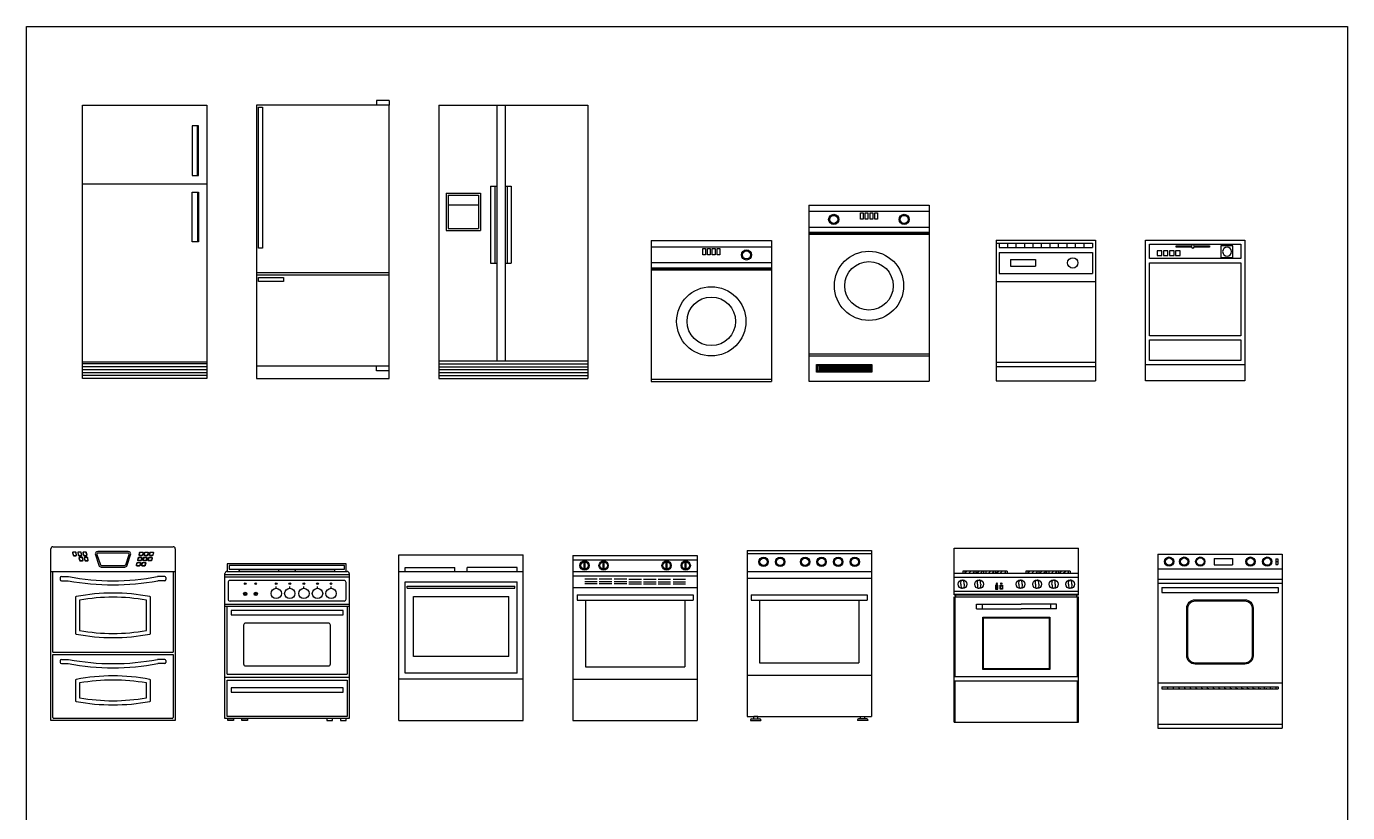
# Model space of a CAD drawing. Header units: inches. Extents: x 411 to 730, y -56 to 333.
# Drawn here: x 411 to 729.9, y 142.9 to 332.8 of the extents above; entities that cross this region are included whole.
import ezdxf

# ---------------------------------------------------------------- set-up
doc = ezdxf.new("R2010")
doc.units = ezdxf.units.IN
doc.header["$MEASUREMENT"] = 0

# ---------------------------------------------------------------- blocks, each defined once
blk = doc.blocks.new('Fridge 01')
for p, q in [((0, 1640.84), (762, 1640.84)), ((0, -35.56), (0, 1640.84)), ((0, 1640.84), (762, 1640.84)), ((0, -35.56), (0, 1640.84)), ((762, 1640.84), (762, -35.56)), ((762, 1640.84), (762, -35.56)), ((711.2, 1513.84), (673.1, 1513.84)), ((673.1, 1513.84), (673.1, 1209.04)), ((711.2, 1513.84), (673.1, 1513.84)), ((673.1, 1513.84), (673.1, 1209.04)), ((704.85, 1209.04), (704.85, 1513.84)), ((704.85, 1209.04), (704.85, 1513.84)), ((711.2, 1209.04), (711.2, 1513.84)), ((711.2, 1209.04), (711.2, 1513.84)), ((0, 1158.24), (762, 1158.24)), ((0, 1158.24), (762, 1158.24)), ((673.1, 1209.04), (711.2, 1209.04)), ((673.1, 1209.04), (711.2, 1209.04)), ((673.1, 802.64), (673.1, 1107.44)), ((673.1, 1107.44), (711.2, 1107.44)), ((673.1, 802.64), (673.1, 1107.44)), ((673.1, 1107.44), (711.2, 1107.44)), ((704.85, 1107.44), (704.85, 802.64)), ((704.85, 1107.44), (704.85, 802.64)), ((711.2, 1107.44), (711.2, 802.64)), ((711.2, 1107.44), (711.2, 802.64)), ((711.2, 802.64), (673.1, 802.64)), ((711.2, 802.64), (673.1, 802.64)), ((0, 66.04), (762, 66.04)), ((0, 66.04), (762, 66.04)), ((762, 53.34), (0, 53.34)), ((762, 53.34), (0, 53.34)), ((762, 35.56), (0, 35.56)), ((762, 35.56), (0, 35.56)), ((762, 17.78), (0, 17.78)), ((762, 17.78), (0, 17.78)), ((762, 0), (0, 0)), ((762, 0), (0, 0)), ((762, -17.78), (0, -17.78)), ((762, -17.78), (0, -17.78)), ((762, -35.56), (0, -35.56)), ((762, -35.56), (0, -35.56))]:
    blk.add_line(p, q)
blk = doc.blocks.new('Fridge 02')
for p, q in [((12587, 7997.8), (12587, 7969.2)), ((12663.2, 7997.8), (12587, 7997.8)), ((12587, 7997.8), (12587, 7969.2)), ((12663.2, 7997.8), (12587, 7997.8)), ((12663.2, 7997.8), (12663.2, 7969.2)), ((12663.2, 7997.8), (12663.2, 7969.2)), ((12663.2, 6940.1), (11850.4, 6940.1)), ((12663.2, 6940.1), (11850.4, 6940.1)), ((12663.2, 6927.4), (11850.4, 6927.4)), ((12663.2, 6927.4), (11850.4, 6927.4)), ((12663.2, 6369), (11850.4, 6369)), ((12663.2, 6369), (11850.4, 6369)), ((12587, 6340.4), (12587, 6369)), ((12587, 6340.4), (12587, 6369)), ((12663.2, 6340.4), (12587, 6340.4)), ((12663.2, 6340.4), (12587, 6340.4)), ((12663.2, 6340.4), (12663.2, 6369)), ((12663.2, 6340.4), (12663.2, 6369))]:
    blk.add_line(p, q)
at = {"lineweight": -2}
blk.add_lwpolyline([(11850.4, 6292.8), (12663.2, 6292.8), (12663.2, 7969.2), (11850.4, 7969.2)], close=True, dxfattribs=at)
blk.add_lwpolyline([(11850.4, 6292.8), (12663.2, 6292.8), (12663.2, 7969.2), (11850.4, 7969.2)], close=True, dxfattribs=at)
for points in [[(11888.5, 7092.5), (11863.1, 7092.5), (11863.1, 7956.5), (11888.5, 7956.5)], [(11888.5, 7092.5), (11863.1, 7092.5), (11863.1, 7956.5), (11888.5, 7956.5)], [(11863.1, 6913.1), (12015.5, 6913.1), (12015.5, 6887.7), (11863.1, 6887.7)], [(11863.1, 6913.1), (12015.5, 6913.1), (12015.5, 6887.7), (11863.1, 6887.7)]]:
    blk.add_lwpolyline(points, close=True)
blk = doc.blocks.new('Fridge 03')
for p, q in [((0, 1676.4), (0, 0)), ((0, 1676.4), (914.4, 1676.4)), ((0, 1676.4), (0, 0)), ((0, 1676.4), (914.4, 1676.4)), ((355.6, 1676.4), (355.6, 107.9)), ((355.6, 1676.4), (355.6, 107.9)), ((406.4, 1676.4), (406.4, 107.9)), ((406.4, 1676.4), (406.4, 107.9)), ((914.4, 1676.4), (914.4, 0)), ((914.4, 1676.4), (914.4, 0)), ((45.2, 1136), (255.5, 1136)), ((45.2, 1136), (45.2, 907.8)), ((45.2, 1136), (255.5, 1136)), ((45.2, 1136), (45.2, 907.8)), ((255.5, 1136), (255.5, 907.8)), ((255.5, 1136), (255.5, 907.8)), ((317.5, 1178.7), (317.5, 708.2)), ((317.5, 1178.7), (355.6, 1178.7)), ((317.5, 1178.7), (317.5, 708.2)), ((317.5, 1178.7), (355.6, 1178.7)), ((342.9, 1178.7), (342.9, 708.2)), ((342.9, 1178.7), (342.9, 708.2)), ((406.4, 1178.7), (444.5, 1178.7)), ((406.4, 1178.7), (444.5, 1178.7)), ((419.1, 1178.7), (419.1, 708.2)), ((419.1, 1178.7), (419.1, 708.2)), ((444.5, 1178.7), (444.5, 708.2)), ((444.5, 1178.7), (444.5, 708.2)), ((57.9, 1123.3), (242.8, 1123.3)), ((57.9, 1123.3), (57.9, 920.5)), ((57.9, 1123.3), (242.8, 1123.3)), ((57.9, 1123.3), (57.9, 920.5)), ((57.9, 1065.9), (242.8, 1065.9)), ((57.9, 1065.9), (242.8, 1065.9)), ((242.8, 1123.3), (242.8, 920.5)), ((242.8, 1123.3), (242.8, 920.5)), ((45.2, 907.8), (255.5, 907.8)), ((45.2, 907.8), (255.5, 907.8)), ((57.9, 920.5), (242.8, 920.5)), ((57.9, 920.5), (242.8, 920.5)), ((317.5, 708.2), (355.6, 708.2)), ((317.5, 708.2), (355.6, 708.2)), ((406.4, 708.2), (444.5, 708.2)), ((406.4, 708.2), (444.5, 708.2)), ((0, 107.9), (914.4, 107.9)), ((0, 107.9), (914.4, 107.9)), ((0, 90.2), (914.4, 90.2)), ((0, 90.2), (914.4, 90.2)), ((0, 72.4), (914.4, 72.4)), ((0, 72.4), (914.4, 72.4)), ((0, 54.6), (914.4, 54.6)), ((0, 54.6), (914.4, 54.6)), ((0, 36.8), (914.4, 36.8)), ((0, 36.8), (914.4, 36.8)), ((0, 19), (914.4, 19)), ((0, 19), (914.4, 19)), ((0, 0), (914.4, 0)), ((0, 0), (914.4, 0))]:
    blk.add_line(p, q)
blk = doc.blocks.new('Wash machine 01')
for p, q in [((0, 850.9), (0, -12.7)), ((0, 812.8), (736.6, 812.8)), ((736.6, 850.9), (736.6, -12.7)), ((0, 716.1), (736.6, 716.1)), ((0, 684.4), (736.6, 684.4)), ((0, 678), (736.6, 678)), ((0, 671.7), (736.6, 671.7)), ((0, 0), (736.6, 0)), ((0, 0), (736.6, 0)), ((0, -12.7), (736.6, -12.7)), ((0, -12.7), (736.6, -12.7))]:
    blk.add_line(p, q)
blk.add_lwpolyline([(0, 850.9), (736.6, 850.9)])
for points in [[(315.9, 802.5), (332.5, 802.5), (332.5, 763.6), (315.9, 763.6)], [(345.3, 802.5), (361.9, 802.5), (361.9, 763.6), (345.3, 763.6)], [(374.7, 802.5), (391.3, 802.5), (391.3, 763.6), (374.7, 763.6)], [(404.1, 802.5), (420.7, 802.5), (420.7, 763.6), (404.1, 763.6)]]:
    blk.add_lwpolyline(points, close=True)
for centre, radius in [((584.2, 762.8), 31.2), ((584.2, 762.8), 24.8), ((368.3, 355.6), 212.2), ((368.3, 355.6), 148.7)]:
    blk.add_circle(centre, radius)
blk = doc.blocks.new('Wash machine 02')
for p, q in [((-124.1, 1019.1), (-124.1, -60.4)), ((-124.1, 1019.1), (612.5, 1019.1)), ((-124.1, 981), (612.5, 981)), ((612.5, 1019.1), (612.5, -60.4)), ((-124.1, 884.3), (612.5, 884.3)), ((-124.1, 852.6), (612.5, 852.6)), ((-124.1, 846.2), (612.5, 846.2)), ((-124.1, 839.9), (612.5, 839.9)), ((-124.1, 106.1), (612.5, 106.1)), ((-124.1, 93.4), (612.5, 93.4)), ((-124.1, 93.4), (612.5, 93.4)), ((-63.5, 34.7), (-63.5, 0)), ((-57.2, 34.7), (-57.2, 0)), ((-50.8, 34.7), (-50.8, 0)), ((-44.5, 34.7), (-44.5, 0)), ((-38.1, 34.7), (-38.1, 0)), ((-31.8, 34.7), (-31.8, 0)), ((-25.4, 34.7), (-25.4, 0)), ((-19, 34.7), (-19, 0)), ((-12.7, 34.7), (-12.7, 0)), ((-6.3, 34.7), (-6.3, 0)), ((0, 34.7), (0, 0)), ((6.3, 34.7), (6.3, 0)), ((12.7, 34.7), (12.7, 0)), ((19, 34.7), (19, 0)), ((25.4, 34.7), (25.4, 0)), ((31.8, 34.7), (31.8, 0)), ((38.1, 34.7), (38.1, 0)), ((44.5, 34.7), (44.5, 0)), ((50.8, 34.7), (50.8, 0)), ((57.2, 34.7), (57.2, 0)), ((63.5, 34.7), (63.5, 0)), ((69.9, 34.7), (69.9, 0)), ((76.2, 34.7), (76.2, 0)), ((82.6, 34.7), (82.6, 0)), ((88.9, 34.7), (88.9, 0)), ((96.3, 34.7), (96.3, 0)), ((102.7, 34.7), (102.7, 0)), ((109, 34.7), (109, 0)), ((115.4, 34.7), (115.4, 0)), ((121.7, 34.7), (121.7, 0)), ((128.1, 34.7), (128.1, 0)), ((134.4, 34.7), (134.4, 0)), ((140.8, 34.7), (140.8, 0)), ((147.1, 34.7), (147.1, 0)), ((153.5, 34.7), (153.5, 0)), ((159.8, 34.7), (159.8, 0)), ((166.2, 34.7), (166.2, 0)), ((172.5, 34.7), (172.5, 0)), ((178.9, 34.7), (178.9, 0)), ((185.2, 34.7), (185.2, 0)), ((191.6, 34.7), (191.6, 0)), ((197.9, 34.7), (197.9, 0)), ((204.3, 34.7), (204.3, 0)), ((210.6, 34.7), (210.6, 0)), ((217, 34.7), (217, 0)), ((223.3, 34.7), (223.3, 0)), ((229.7, 34.7), (229.7, 0)), ((236, 34.7), (236, 0)), ((242.4, 34.7), (242.4, 0)), ((248.7, 34.7), (248.7, 0)), ((255.1, 34.7), (255.1, 0)), ((-124.1, -60.4), (612.5, -60.4))]:
    blk.add_line(p, q)
for points in [[(191.7, 970.7), (208.4, 970.7), (208.4, 931.8), (191.7, 931.8)], [(221.1, 970.7), (237.8, 970.7), (237.8, 931.8), (221.1, 931.8)], [(250.5, 970.7), (267.2, 970.7), (267.2, 931.8), (250.5, 931.8)], [(279.9, 970.7), (296.6, 970.7), (296.6, 931.8), (279.9, 931.8)], [(-77.1, 41.1), (261.4, 41.1), (261.4, -6.3), (-77.1, -6.3)], [(-70.8, 34.7), (255.1, 34.7), (255.1, 0), (-70.8, 0)]]:
    blk.add_lwpolyline(points, close=True)
for centre, radius in [((28.3, 931), 31.2), ((28.3, 931), 24.8), ((460.1, 931), 31.2), ((460.1, 931), 24.8), ((244.2, 523.8), 212.2), ((244.2, 523.8), 148.7)]:
    blk.add_circle(centre, radius)
blk = doc.blocks.new('Appliance 01')
for p, q in [((0, 863.6), (609.6, 863.6)), ((0, 863.6), (0, 0)), ((0, 844.5), (590.6, 844.5)), ((19.1, 844.5), (19.1, 819.1)), ((19.1, 819.1), (590.6, 819.1)), ((71, 819.1), (71, 844.5)), ((123, 819.1), (123, 844.5)), ((174.9, 819.1), (174.9, 844.5)), ((226.9, 819.1), (226.9, 844.5)), ((278.8, 819.1), (278.8, 844.5)), ((330.8, 819.1), (330.8, 844.5)), ((382.7, 819.1), (382.7, 844.5)), ((434.7, 819.1), (434.7, 844.5)), ((486.6, 819.1), (486.6, 844.5)), ((538.6, 819.1), (538.6, 844.5)), ((590.6, 844.5), (590.6, 819.1)), ((609.6, 863.6), (609.6, 0)), ((19.1, 788.6), (590.6, 788.6)), ((19.1, 788.6), (19.1, 658.5)), ((87.5, 744), (241.1, 744)), ((87.5, 744), (87.5, 703.1)), ((241.1, 744), (241.1, 703.1)), ((590.6, 788.6), (590.6, 658.5)), ((19.1, 658.5), (590.6, 658.5)), ((87.5, 703.1), (241.1, 703.1)), ((0, 609.6), (609.6, 609.6)), ((0, 114.3), (609.6, 114.3)), ((0, 88.9), (609.6, 88.9)), ((0, 0), (609.6, 0))]:
    blk.add_line(p, q)
blk.add_circle((469, 723.5), 31.8)
for p in [(71, 819.1), (123, 819.1), (174.9, 819.1), (226.9, 819.1), (278.8, 819.1), (330.8, 819.1), (382.7, 819.1), (434.7, 819.1), (486.6, 819.1), (538.6, 819.1)]:
    blk.add_point(p)
blk = doc.blocks.new('Appliance 02')
for p, q in [((0, 863.6), (609.6, 863.6)), ((0, 0), (0, 863.6)), ((24.9, 838.4), (584.7, 838.4)), ((24.9, 750.1), (24.9, 838.4)), ((189, 829.4), (282, 829.4)), ((189, 820.6), (189, 829.4)), ((281.9, 820.6), (189, 820.6)), ((299.7, 829.4), (392.8, 829.4)), ((392.8, 820.6), (299.9, 820.6)), ((392.8, 829.4), (392.8, 820.6)), ((535.9, 829.4), (462.6, 829.4)), ((462.6, 829.4), (462.6, 756.4)), ((535.9, 756.4), (535.9, 829.4)), ((584.7, 838.4), (584.7, 750.1)), ((609.6, 863.6), (609.6, 0)), ((584.7, 750.1), (24.9, 750.1)), ((73.3, 798), (73.3, 769.7)), ((101.2, 798), (73.3, 798)), ((73.3, 769.7), (101.2, 769.7)), ((101.2, 769.7), (101.2, 798)), ((138.6, 798), (110.6, 798)), ((110.6, 798), (110.6, 769.7)), ((110.6, 769.7), (138.6, 769.7)), ((138.6, 769.7), (138.6, 798)), ((175.9, 798), (147.9, 798)), ((147.9, 798), (147.9, 769.7)), ((147.9, 769.7), (175.9, 769.7)), ((175.9, 769.7), (175.9, 798)), ((213.2, 798), (185.2, 798)), ((185.2, 798), (185.2, 769.7)), ((185.2, 769.7), (213.2, 769.7)), ((213.2, 769.7), (213.2, 798)), ((462.6, 756.4), (535.9, 756.4)), ((24.9, 724.9), (584.7, 724.9)), ((24.9, 277.4), (24.9, 724.9)), ((584.7, 724.9), (584.7, 277.4)), ((584.7, 277.4), (24.9, 277.4)), ((24.9, 252.1), (584.7, 252.1)), ((24.9, 126.1), (24.9, 252.1)), ((584.7, 252.1), (584.7, 126.1)), ((0, 100.9), (609.6, 100.9)), ((584.7, 126.1), (24.9, 126.1)), ((609.6, 0), (0, 0))]:
    blk.add_line(p, q)
at = {"extrusion": (0, 0, -1)}
for centre, major_axis in [((290.9, 824.9), (0, 10.1)), ((501.1, 792.9), (0, 27.7))]:
    blk.add_ellipse(centre, major_axis=major_axis, ratio=0.986366, dxfattribs=at)
blk = doc.blocks.new('Oven 01')
for p, q in [((-6.4, 1054.1), (730.2, 1054.1)), ((-19.1, -12.7), (-19.1, 1041.4)), ((742.9, 1041.4), (742.9, -12.7)), ((-19.1, 901.7), (742.9, 901.7)), ((-6.4, 406.4), (-6.4, 901.7)), ((730.2, 901.7), (730.2, 406.4)), ((38.9, 864.8), (38.9, 852.1)), ((45.2, 871.1), (89.7, 871.1)), ((45.2, 845.7), (86.7, 845.7)), ((678.7, 871.1), (634.2, 871.1)), ((678.7, 845.7), (637.2, 845.7)), ((685, 864.8), (685, 852.1)), ((-6.4, 406.4), (730.2, 406.4)), ((-6.4, 6.4), (-6.4, 393.7)), ((-6.4, 393.7), (730.2, 393.7)), ((38.9, 356.8), (38.9, 344.1)), ((45.2, 363.1), (89.7, 363.1)), ((45.2, 337.7), (86.7, 337.7)), ((678.7, 363.1), (634.2, 363.1)), ((678.7, 337.7), (637.2, 337.7)), ((685, 356.8), (685, 344.1)), ((730.2, 393.7), (730.2, 6.4)), ((723.9, 0), (0, 0)), ((742.9, -12.7), (-19.1, -12.7))]:
    blk.add_line(p, q)
for points in [[(131.2, 1021.2), (118.5, 1021.2, 0.414214), (113.7, 1016.4), (116.9, 1003.7, 0.414214), (121.7, 998.9), (134.4, 998.9, 0.414214), (139.1, 1003.7), (136, 1016.4, 0.414214)], [(131.2, 1019.6), (118.5, 1019.6, 0.414214), (115.3, 1016.4), (118.5, 1003.7, 0.414214), (121.7, 1000.5), (134.4, 1000.5, 0.414214), (137.5, 1003.7), (134.4, 1016.4, 0.414214)], [(162.9, 1021.2), (150.2, 1021.2, 0.414214), (145.5, 1016.4), (148.7, 1003.7, 0.414214), (153.4, 998.9), (166.1, 998.9, 0.414214), (170.9, 1003.7), (167.7, 1016.4, 0.414214)], [(162.9, 1019.6), (150.2, 1019.6, 0.414214), (147.1, 1016.4), (150.2, 1003.7, 0.414214), (153.4, 1000.5), (166.1, 1000.5, 0.414214), (169.3, 1003.7), (166.1, 1016.4, 0.414214)], [(170.9, 989.5), (158.2, 989.5, 0.414214), (153.4, 984.7), (156.6, 972, 0.414214), (161.3, 967.3), (174, 967.3, 0.414214), (178.8, 972), (175.6, 984.7, 0.414214)], [(170.9, 987.9), (158.2, 987.9, 0.414214), (155, 984.7), (158.2, 972, 0.414214), (161.3, 968.9), (174, 968.9, 0.414214), (177.2, 972), (174, 984.7, 0.414214)], [(194.7, 1021.2), (182, 1021.2, 0.414214), (177.2, 1016.4), (180.4, 1003.7, 0.414214), (185.2, 998.9), (197.9, 998.9, 0.414214), (202.6, 1003.7), (199.5, 1016.4, 0.414214)], [(194.7, 1019.6), (182, 1019.6, 0.414214), (178.8, 1016.4), (182, 1003.7, 0.414214), (185.2, 1000.5), (197.9, 1000.5, 0.414214), (201, 1003.7), (197.9, 1016.4, 0.414214)], [(202.6, 989.5), (189.9, 989.5, 0.414214), (185.1, 984.7), (188.3, 972, 0.414214), (193.1, 967.3), (205.8, 967.3, 0.414214), (210.5, 972), (207.4, 984.7, 0.414214)], [(202.6, 987.9), (189.9, 987.9, 0.414214), (186.7, 984.7), (189.9, 972, 0.414214), (193.1, 968.9), (205.8, 968.9, 0.414214), (209, 972), (205.8, 984.7, 0.414214)], [(454.7, 1024.5), (269.2, 1024.5, 0.511918), (254.1, 1003.6), (275.3, 940.1, 0.322823), (290.3, 929.2), (433.6, 929.2, 0.322823), (448.6, 940.1), (469.8, 1003.6, 0.511918)], [(454.7, 1015), (269.2, 1015, 0.511918), (263.1, 1006.6), (284.3, 943.1, 0.322823), (290.3, 938.8), (433.6, 938.8, 0.322823), (439.6, 943.1), (460.8, 1006.6, 0.511918)], [(521.3, 989.5), (534, 989.5, -0.414214), (538.8, 984.7), (535.6, 972, -0.414214), (530.8, 967.3), (518.1, 967.3, -0.414214), (513.4, 972), (516.5, 984.7, -0.414214)], [(521.3, 987.9), (534, 987.9, -0.414214), (537.2, 984.7), (534, 972, -0.414214), (530.8, 968.9), (518.1, 968.9, -0.414214), (514.9, 972), (518.1, 984.7, -0.414214)], [(529.2, 1021.2), (541.9, 1021.2, -0.414214), (546.7, 1016.4), (543.5, 1003.7, -0.414214), (538.7, 998.9), (526, 998.9, -0.414214), (521.3, 1003.7), (524.4, 1016.4, -0.414214)], [(529.2, 1019.6), (541.9, 1019.6, -0.414214), (545.1, 1016.4), (541.9, 1003.7, -0.414214), (538.7, 1000.5), (526, 1000.5, -0.414214), (522.9, 1003.7), (526, 1016.4, -0.414214)], [(553, 989.5), (565.7, 989.5, -0.414214), (570.5, 984.7), (567.3, 972, -0.414214), (562.6, 967.3), (549.9, 967.3, -0.414214), (545.1, 972), (548.3, 984.7, -0.414214)], [(553, 987.9), (565.7, 987.9, -0.414214), (568.9, 984.7), (565.7, 972, -0.414214), (562.6, 968.9), (549.9, 968.9, -0.414214), (546.7, 972), (549.9, 984.7, -0.414214)], [(561, 1021.2), (573.7, 1021.2, -0.414214), (578.4, 1016.4), (575.2, 1003.7, -0.414214), (570.5, 998.9), (557.8, 998.9, -0.414214), (553, 1003.7), (556.2, 1016.4, -0.414214)], [(561, 1019.6), (573.7, 1019.6, -0.414214), (576.8, 1016.4), (573.7, 1003.7, -0.414214), (570.5, 1000.5), (557.8, 1000.5, -0.414214), (554.6, 1003.7), (557.8, 1016.4, -0.414214)], [(584.8, 989.5), (597.5, 989.5, -0.414214), (602.3, 984.7), (599.1, 972, -0.414214), (594.3, 967.3), (581.6, 967.3, -0.414214), (576.9, 972), (580, 984.7, -0.414214)], [(584.8, 987.9), (597.5, 987.9, -0.414214), (600.7, 984.7), (597.5, 972, -0.414214), (594.3, 968.9), (581.6, 968.9, -0.414214), (578.4, 972), (581.6, 984.7, -0.414214)], [(592.7, 1021.2), (605.4, 1021.2, -0.414214), (610.2, 1016.4), (607, 1003.7, -0.414214), (602.2, 998.9), (589.5, 998.9, -0.414214), (584.8, 1003.7), (587.9, 1016.4, -0.414214)], [(592.7, 1019.6), (605.4, 1019.6, -0.414214), (608.6, 1016.4), (605.4, 1003.7, -0.414214), (602.2, 1000.5), (589.5, 1000.5, -0.414214), (586.4, 1003.7), (589.5, 1016.4, -0.414214)], [(513.4, 957.8), (526.1, 957.8, -0.414214), (530.8, 953.1), (527.7, 940.4, -0.414214), (522.9, 935.6), (510.2, 935.6, -0.414214), (505.4, 940.4), (508.6, 953.1, -0.414214)], [(513.4, 956.3), (526.1, 956.3, -0.414214), (529.3, 953.1), (526.1, 940.4, -0.414214), (522.9, 937.2), (510.2, 937.2, -0.414214), (507, 940.4), (510.2, 953.1, -0.414214)], [(545.1, 957.8), (557.8, 957.8, -0.414214), (562.6, 953.1), (559.4, 940.4, -0.414214), (554.7, 935.6), (542, 935.6, -0.414214), (537.2, 940.4), (540.4, 953.1, -0.414214)], [(545.1, 956.3), (557.8, 956.3, -0.414214), (561, 953.1), (557.8, 940.4, -0.414214), (554.7, 937.2), (542, 937.2, -0.414214), (538.8, 940.4), (542, 953.1, -0.414214)], [(136.6, 748.5, 0.360511), (131.4, 742.3), (131.4, 524.2, 0.360511), (136.6, 518, 0.093655), (587.3, 518, 0.360511), (592.5, 524.2), (592.5, 742.3, 0.360511), (587.3, 748.5, 0.093655)], [(156.8, 726.4), (156.8, 540.1, 0.086966), (567.1, 540.1), (567.1, 726.4, 0.086966)], [(136.6, 240.5, 0.360511), (131.4, 234.3), (131.4, 111.5, 0.360511), (136.6, 105.2, 0.093655), (587.3, 105.2, 0.360511), (592.5, 111.5), (592.5, 234.3, 0.360511), (587.3, 240.5, 0.093655)], [(156.8, 218.4), (156.8, 127.4, 0.086966), (567.1, 127.4), (567.1, 218.4, 0.086966)]]:
    blk.add_lwpolyline(points, format="xyb", close=True)
for centre, radius, start, end in [((-6.4, 1041.4), 12.7, 90, 180), ((730.2, 1041.4), 12.7, 0, 90), ((45.2, 864.8), 6.35, 90, 180), ((45.2, 852.1), 6.35, 180, 270), ((86.7, 839.4), 6.35, 79.24488, 90), ((362, 2288.5), 1468.7, 259.24488, 280.75512), ((362, 2288.5), 1443.3, 259.12687, 280.87313), ((637.2, 839.4), 6.35, 90, 100.75512), ((678.7, 864.8), 6.35, 0, 90), ((678.7, 852.1), 6.35, 270, 0), ((45.2, 356.8), 6.35, 90, 180), ((45.2, 344.1), 6.35, 180, 270), ((86.7, 331.4), 6.35, 79.24488, 90), ((362, 1780.5), 1468.7, 259.24488, 280.75512), ((362, 1780.5), 1443.3, 259.12687, 280.87313), ((637.2, 331.4), 6.35, 90, 100.75512), ((678.7, 356.8), 6.35, 0, 90), ((678.7, 344.1), 6.35, 270, 0), ((0, 6.4), 6.35, 180, 270), ((723.9, 6.4), 6.35, 270, 0)]:
    blk.add_arc(centre, radius, start, end)
blk = doc.blocks.new('Oven 02')
for p, q in [((-137.9, 12.3), (-137.9, 902)), ((-137.9, 895.6), (624.1, 895.6)), ((-125.2, 914.7), (611.4, 914.7)), ((606.2, 962.2), (-123.5, 962.2)), ((-123.5, 962.2), (-123.5, 914.7)), ((595.3, 951.3), (-112.6, 951.3)), ((-112.6, 951.3), (-112.6, 929.9)), ((-112.6, 929.9), (595.3, 929.9)), ((-50.3, 914.7), (-50.3, 921)), ((536.5, 914.7), (-50.3, 914.7)), ((186.1, 927.4), (-44, 927.4)), ((192.4, 914.7), (192.4, 921)), ((293.7, 914.7), (293.7, 921)), ((530.1, 927.4), (300.1, 927.4)), ((536.5, 914.7), (536.5, 921)), ((595.3, 929.9), (595.3, 951.3)), ((606.2, 914.7), (606.2, 962.2)), ((624.1, 902), (624.1, 12.3)), ((-137.9, 882.9), (624.1, 882.9)), ((-118.9, 847.4), (-118.9, 745.8)), ((592.3, 860.1), (-106.2, 860.1)), ((177, 811.7), (177, 823.3)), ((259.9, 811.7), (259.9, 823.3)), ((346.3, 811.7), (346.3, 823.3)), ((429.7, 811.7), (429.7, 823.3)), ((512.6, 811.7), (512.6, 823.3)), ((605, 745.8), (605, 847.4)), ((592.3, 733.1), (-106.2, 733.1)), ((-137.9, 714), (624.1, 714)), ((-137.9, 701.3), (624.1, 701.3)), ((-124.7, 284.5), (-124.7, 701.3)), ((-100.2, 674.9), (-100.2, 649.1)), ((586.3, 674.9), (-100.2, 674.9)), ((-100.2, 649.1), (586.3, 649.1)), ((586.3, 649.1), (586.3, 674.9)), ((610.8, 701.3), (610.8, 284.5)), ((-23.1, 585.6), (-23.1, 348)), ((496.5, 598.3), (-10.4, 598.3)), ((509.2, 348), (509.2, 585.6)), ((-10.4, 335.3), (496.5, 335.3)), ((-137.9, 266.3), (624.1, 266.3)), ((-124.7, 284.5), (610.8, 284.5)), ((-124.7, 248.1), (610.8, 248.1)), ((-124.7, 25.6), (-124.7, 248.1)), ((610.8, 248.1), (610.8, 25.6)), ((-100.2, 200.3), (-100.2, 174.5)), ((586.3, 200.3), (-100.2, 200.3)), ((-100.2, 174.5), (586.3, 174.5)), ((586.3, 174.5), (586.3, 200.3)), ((624.1, 12.3), (-137.9, 12.3)), ((610.8, 25.6), (-124.7, 25.6)), ((-120, 0), (-120, 12.3)), ((-120, 12.3), (-84.9, 12.3)), ((-84.9, 0), (-120, 0)), ((-84.9, 12.3), (-84.9, 0)), ((-35.1, 0), (-35.1, 12.3)), ((-35.1, 12.3), (0, 12.3)), ((0, 0), (-35.1, 0)), ((0, 12.3), (0, 0)), ((521.2, 12.3), (486.1, 12.3)), ((486.1, 12.3), (486.1, 0)), ((486.1, 0), (521.2, 0)), ((521.2, 0), (521.2, 12.3)), ((606.1, 12.3), (571.1, 12.3)), ((571.1, 12.3), (571.1, 0)), ((571.1, 0), (606.1, 0)), ((606.1, 0), (606.1, 12.3))]:
    blk.add_line(p, q)
for centre, radius in [((-13.1, 839.8), 5.33), ((50.9, 839.8), 5.33), ((177, 780), 31.8), ((177, 839.8), 5.33), ((259.9, 780), 31.8), ((259.9, 839.8), 5.33), ((346.3, 780), 31.8), ((346.3, 839.8), 5.33), ((429.7, 780), 31.8), ((429.7, 839.8), 5.33), ((512.6, 780), 31.8), ((512.6, 839.8), 5.33), ((-13.1, 776.9), 10.3), ((-13.1, 776.9), 5.33), ((50.9, 776.9), 10.3), ((50.9, 776.9), 5.33)]:
    blk.add_circle(centre, radius)
for centre, radius, start, end in [((-125.2, 902), 12.7, 90, 180), ((-44, 921), 6.35, 90, 180), ((186.1, 921), 6.35, 0, 90), ((300.1, 921), 6.35, 90, 180), ((530.1, 921), 6.35, 0, 90), ((611.4, 902), 12.7, 0, 90), ((-106.2, 847.4), 12.7, 90, 180), ((592.3, 847.4), 12.7, 0, 90), ((-106.2, 745.8), 12.7, 180, 270), ((592.3, 745.8), 12.7, 270, 0), ((-10.4, 585.6), 12.7, 90, 180), ((496.5, 585.6), 12.7, 0, 90), ((-10.4, 348), 12.7, 180, 270), ((496.5, 348), 12.7, 270, 0)]:
    blk.add_arc(centre, radius, start, end)
blk = doc.blocks.new('Oven 03')
for p, q in [((0, 1016), (762, 1016)), ((0, 0), (0, 1016)), ((762, 0), (762, 1016)), ((0, 914.4), (762, 914.4)), ((0, 914.4), (762, 914.4)), ((38.1, 914.4), (38.1, 939.8)), ((38.1, 939.8), (342.9, 939.8)), ((342.9, 914.4), (342.9, 939.8)), ((723.9, 939.8), (419.1, 939.8)), ((419.1, 914.4), (419.1, 939.8)), ((723.9, 914.4), (723.9, 939.8)), ((38.1, 850.9), (723.9, 850.9)), ((38.1, 292.1), (38.1, 850.9)), ((50.8, 825.5), (711.2, 825.5)), ((50.8, 812.8), (50.8, 825.5)), ((50.8, 812.8), (711.2, 812.8)), ((711.2, 812.8), (711.2, 825.5)), ((723.9, 292.1), (723.9, 850.9)), ((88.9, 762), (673.1, 762)), ((88.9, 393.7), (88.9, 762)), ((673.1, 393.7), (673.1, 762)), ((673.1, 393.7), (88.9, 393.7)), ((762, 254), (0, 254)), ((723.9, 292.1), (38.1, 292.1)), ((0, 0), (762, 0))]:
    blk.add_line(p, q)
blk = doc.blocks.new('Oven 04')
for p, q in [((0, 1012.5), (0, 0)), ((0, 1012.5), (762, 1012.5)), ((0, 987.1), (762, 987.1)), ((68.1, 928.7), (68.1, 973.4)), ((74.4, 928.7), (74.4, 973.4)), ((184.8, 928.7), (184.8, 973.4)), ((191.1, 928.7), (191.1, 973.4)), ((570.9, 928.7), (570.9, 973.4)), ((577.2, 928.7), (577.2, 973.4)), ((687.6, 928.7), (687.6, 973.4)), ((693.9, 928.7), (693.9, 973.4)), ((762, 1012.5), (762, 0)), ((0, 914.4), (762, 914.4)), ((0, 889), (762, 889)), ((0, 816.9), (762, 816.9)), ((147.9, 867.9), (71.7, 867.9)), ((147.9, 852.2), (71.7, 852.2)), ((147.9, 838.2), (71.7, 838.2)), ((237.6, 867.9), (161.4, 867.9)), ((237.6, 852.2), (161.4, 852.2)), ((237.6, 838.2), (161.4, 838.2)), ((329.4, 867.9), (253.2, 867.9)), ((329.4, 852.2), (253.2, 852.2)), ((329.4, 838.2), (253.2, 838.2)), ((342.9, 867.9), (419.1, 867.9)), ((342.9, 852.2), (419.1, 852.2)), ((342.9, 838.2), (419.1, 838.2)), ((432.6, 867.9), (508.8, 867.9)), ((432.6, 852.2), (508.8, 852.2)), ((432.6, 838.2), (508.8, 838.2)), ((522.3, 867.9), (598.5, 867.9)), ((522.3, 852.2), (598.5, 852.2)), ((522.3, 838.2), (598.5, 838.2)), ((614.1, 867.9), (690.3, 867.9)), ((614.1, 852.2), (690.3, 852.2)), ((614.1, 838.2), (690.3, 838.2)), ((25.4, 771.2), (736.6, 771.2)), ((25.4, 771.2), (25.4, 739.4)), ((25.4, 739.4), (736.6, 739.4)), ((76.2, 739.4), (76.2, 330.2)), ((685.8, 739.4), (685.8, 330.2)), ((736.6, 771.2), (736.6, 739.4)), ((76.2, 330.2), (685.8, 330.2)), ((0, 254), (762, 254)), ((0, 0), (762, 0))]:
    blk.add_line(p, q)
for centre, radius in [((71.2, 951.2), 28.6), ((71.2, 951.2), 22.5), ((188, 951.2), 28.6), ((188, 951.2), 22.5), ((574, 951.2), 28.6), ((574, 951.2), 22.5), ((690.8, 951.2), 28.6), ((690.8, 951.2), 22.5)]:
    blk.add_circle(centre, radius)
blk = doc.blocks.new('Oven 05')
for p, q in [((-381, 1017.5), (-381, 0)), ((-381, 1017.5), (381, 1017.5)), ((-381, 999.8), (381, 999.8)), ((381, 1017.5), (381, 0)), ((-381, 889), (381, 889)), ((-381, 847.4), (381, 847.4)), ((-355.6, 745.8), (355.6, 745.8)), ((-355.6, 745.8), (-355.6, 714)), ((355.6, 745.8), (355.6, 714)), ((-355.6, 714), (355.6, 714)), ((-304.8, 714), (-304.8, 330.2)), ((304.8, 714), (304.8, 330.2)), ((-304.8, 330.2), (304.8, 330.2)), ((-381, 254), (381, 254)), ((-381, 0), (381, 0)), ((-340.1, -14.2), (-340.1, 0)), ((-314.7, 0), (-340.1, 0)), ((-314.7, -14.2), (-314.7, 0)), ((314.7, 0), (340.1, 0)), ((314.7, -14.2), (314.7, 0)), ((340.1, -14.2), (340.1, 0)), ((-359.1, -20.6), (-359.1, -25.4)), ((-359.1, -25.4), (-295.6, -25.4)), ((-352.8, -14.2), (-302, -14.2)), ((-295.6, -20.6), (-295.6, -25.4)), ((295.6, -20.6), (295.6, -25.4)), ((359.1, -25.4), (295.6, -25.4)), ((352.8, -14.2), (302, -14.2)), ((359.1, -20.6), (359.1, -25.4))]:
    blk.add_line(p, q)
for centre, radius in [((-279.4, 948.4), 28.6), ((-177.8, 948.4), 28.6), ((-25.4, 948.4), 28.6), ((76.2, 948.4), 28.6), ((177.8, 948.4), 28.6), ((279.4, 948.4), 28.6), ((-279.4, 948.4), 22.5), ((-177.8, 948.4), 22.5), ((-25.4, 948.4), 22.5), ((76.2, 948.4), 22.5), ((177.8, 948.4), 22.5), ((279.4, 948.4), 22.5)]:
    blk.add_circle(centre, radius)
for centre, start, end in [((-352.8, -20.6), 90, 180), ((-302, -20.6), 0, 90), ((302, -20.6), 90, 180), ((352.8, -20.6), 0, 90)]:
    blk.add_arc(centre, 6.35, start, end)
blk = doc.blocks.new('Oven 06')
at = {"ltscale": 0.003}
h = blk.add_hatch(dxfattribs=at)
h.set_pattern_fill('ANSI31,_I', color=256, scale=5.366197, style=2)
h.set_pattern_definition([(45, (-217619.304, -108888.489), (-12.0474563, 12.0474563), [])])
h.paths.add_polyline_path([(253.7, 914.4), (308.8, 914.4), (308.8, 927.1), (253.7, 927.1)])
h.paths.add_polyline_path([(193.6, 914.4), (241.3, 914.4), (241.3, 927.1), (193.6, 927.1)])
h.paths.add_polyline_path([(131.9, 914.4), (179.6, 914.4), (179.6, 927.1), (131.9, 927.1)])
h.paths.add_polyline_path([(65.6, 914.4), (119.5, 914.4), (119.5, 927.1), (65.6, 927.1)])
h = blk.add_hatch(dxfattribs=at)
h.set_pattern_fill('ANSI31,_I', color=256, scale=5.366197, style=2)
h.set_pattern_definition([(45, (-217232.803, -108888.489), (-12.0474563, 12.0474563), [])])
h.paths.add_polyline_path([(452.1, 914.4), (506, 914.4), (506, 927.1), (452.1, 927.1)])
h.paths.add_polyline_path([(518.4, 914.4), (566.1, 914.4), (566.1, 927.1), (518.4, 927.1)])
h.paths.add_polyline_path([(580.1, 914.4), (627.8, 914.4), (627.8, 927.1), (580.1, 927.1)])
h.paths.add_polyline_path([(640.2, 914.4), (695.3, 914.4), (695.3, 927.1), (640.2, 927.1)])
for p, q in [((0, 781.1), (0, 1068.2)), ((762, 781.1), (762, 1068.2)), ((0, 914.4), (762, 914.4)), ((0, 889), (762, 889)), ((45.7, 870.8), (50.8, 870.8)), ((45.7, 821.4), (50.8, 821.4)), ((55.9, 870.8), (50.8, 870.8)), ((55.9, 821.4), (50.8, 821.4)), ((147.3, 870.8), (152.4, 870.8)), ((147.3, 821.4), (152.4, 821.4)), ((157.5, 870.8), (152.4, 870.8)), ((157.5, 821.4), (152.4, 821.4)), ((401.3, 870.8), (406.4, 870.8)), ((401.3, 821.4), (406.4, 821.4)), ((411.5, 870.8), (406.4, 870.8)), ((411.5, 821.4), (406.4, 821.4)), ((502.9, 870.8), (508, 870.8)), ((502.9, 821.4), (508, 821.4)), ((513.1, 870.8), (508, 870.8)), ((513.1, 821.4), (508, 821.4)), ((604.5, 870.8), (609.6, 870.8)), ((604.5, 821.4), (609.6, 821.4)), ((614.7, 870.8), (609.6, 870.8)), ((614.7, 821.4), (609.6, 821.4)), ((706.1, 870.8), (711.2, 870.8)), ((706.1, 821.4), (711.2, 821.4)), ((716.3, 870.8), (711.2, 870.8)), ((716.3, 821.4), (711.2, 821.4)), ((0, 803.1), (762, 803.1)), ((0, 785.8), (762, 785.8)), ((0, 781.1), (762, 781.1)), ((0, 280.8), (0, 770)), ((0, 770), (762, 770)), ((5.7, 280.8), (5.7, 770)), ((10.9, 770), (10.9, 781.1)), ((751.1, 770), (751.1, 781.1)), ((756.3, 280.8), (756.3, 770)), ((762, 0), (762, 770)), ((762, 0), (762, 770)), ((0, 280.8), (762, 280.8)), ((0, 0), (0, 280.8)), ((0, 254), (762, 254)), ((5.7, 0), (5.7, 254)), ((756.3, 0), (756.3, 254)), ((0, 0), (762, 0))]:
    blk.add_line(p, q, dxfattribs=at)
for p, q in [((0, 1068.2), (762, 1068.2)), ((52.4, 927.1), (52.4, 914.4)), ((324.6, 927.1), (52.4, 927.1)), ((65.6, 927.1), (65.6, 914.4)), ((119.5, 927.1), (119.5, 914.4)), ((131.9, 927.1), (131.9, 914.4)), ((179.6, 927.1), (179.6, 914.4)), ((193.6, 927.1), (193.6, 914.4)), ((241.3, 927.1), (241.3, 914.4)), ((253.7, 927.1), (253.7, 914.4)), ((312.6, 927.1), (312.6, 914.4)), ((324.6, 927.1), (324.6, 914.4)), ((438.9, 927.1), (438.9, 914.4)), ((711.1, 927.1), (438.9, 927.1)), ((452.1, 927.1), (452.1, 914.4)), ((506, 927.1), (506, 914.4)), ((518.4, 927.1), (518.4, 914.4)), ((566.1, 927.1), (566.1, 914.4)), ((580.1, 927.1), (580.1, 914.4)), ((627.8, 927.1), (627.8, 914.4)), ((640.2, 927.1), (640.2, 914.4)), ((699.1, 927.1), (699.1, 914.4)), ((711.1, 927.1), (711.1, 914.4)), ((135.9, 724.8), (410.5, 724.8)), ((135.9, 695.8), (410.5, 695.8)), ((171.9, 724.8), (171.9, 695.8)), ((626.6, 724.8), (410.5, 724.8)), ((626.6, 695.8), (410.5, 695.8)), ((590.7, 724.8), (590.7, 695.8))]:
    blk.add_line(p, q)
for points in [[(267.7, 839.9), (254, 839.9), (254, 815.5), (267.7, 815.5)], [(265.9, 838.1), (255.8, 838.1), (255.8, 817.3), (265.9, 817.3)], [(282.5, 839.9), (296.5, 839.9), (296.5, 815.5), (282.5, 815.5)], [(284.3, 838.1), (294.7, 838.1), (294.7, 817.3), (284.3, 817.3)]]:
    blk.add_lwpolyline(points, close=True, dxfattribs=at)
for points in [[(135.9, 695.8), (135.9, 724.8)], [(626.6, 695.8), (626.6, 724.8)]]:
    blk.add_lwpolyline(points)
for points in [[(176, 645.1), (586.5, 645.1), (586.5, 322.9), (176, 322.9)], [(180.3, 640.8), (582.2, 640.8), (582.2, 327.2), (180.3, 327.2)]]:
    blk.add_lwpolyline(points, close=True)
for centre, radius in [((50.8, 846.1), 26.9), ((152.4, 846.1), 26.9), ((261, 851), 3.71), ((260.2, 836.1), 1.55), ((288.8, 851), 3.71), ((288.6, 836.1), 1.55), ((406.4, 846.1), 26.9), ((508, 846.1), 26.9), ((609.6, 846.1), 26.9), ((711.2, 846.1), 26.9)]:
    blk.add_circle(centre, radius, dxfattribs=at)
at = {"ltscale": 0.003, "extrusion": (0, 0, -1)}
for centre, start_param, end_param in [((45.7, 846.1), 4.712389, 6.283185), ((55.9, 846.1), 1.570796, 3.141593), ((147.3, 846.1), 4.712389, 6.283185), ((157.5, 846.1), 1.570796, 3.141593), ((401.3, 846.1), 4.712389, 6.283185), ((411.5, 846.1), 1.570796, 3.141593), ((502.9, 846.1), 4.712389, 6.283185), ((513.1, 846.1), 1.570796, 3.141593), ((604.5, 846.1), 4.712389, 6.283185), ((614.7, 846.1), 1.570796, 3.141593), ((706.1, 846.1), 4.712389, 6.283185), ((716.3, 846.1), 1.570796, 3.141593)]:
    blk.add_ellipse(centre, major_axis=(0, 24.7), ratio=0.205546, start_param=start_param, end_param=end_param, dxfattribs=at)
at = {"ltscale": 0.003}
for centre, start_param, end_param in [((45.7, 846.1), 1.570796, 3.141593), ((55.9, 846.1), 4.712389, 6.283185), ((147.3, 846.1), 1.570796, 3.141593), ((157.5, 846.1), 4.712389, 6.283185), ((401.3, 846.1), 1.570796, 3.141593), ((411.5, 846.1), 4.712389, 6.283185), ((502.9, 846.1), 1.570796, 3.141593), ((513.1, 846.1), 4.712389, 6.283185), ((604.5, 846.1), 1.570796, 3.141593), ((614.7, 846.1), 4.712389, 6.283185), ((706.1, 846.1), 1.570796, 3.141593), ((716.3, 846.1), 4.712389, 6.283185)]:
    blk.add_ellipse(centre, major_axis=(0, 24.7), ratio=0.205546, start_param=start_param, end_param=end_param, dxfattribs=at)
blk = doc.blocks.new('oven 07')
for p, q in [((0, 1041.4), (762, 1041.4)), ((0, 1041.4), (0, -25.4)), ((345.1, 1016.5), (345.1, 976)), ((345.1, 1016.5), (457.1, 1016.5)), ((345.1, 976), (457.1, 976)), ((457.1, 1016.5), (457.1, 976)), ((722.8, 1013), (722.8, 979.5)), ((722.8, 1013), (735.5, 1013)), ((722.8, 996.3), (735.5, 996.3)), ((722.8, 979.5), (735.5, 979.5)), ((735.5, 1013), (735.5, 979.5)), ((762, 1041.4), (762, -25.4)), ((0, 952.5), (762, 952.5)), ((0, 889), (762, 889)), ((0, 863.6), (762, 863.6)), ((25.4, 838.2), (736.6, 838.2)), ((25.4, 838.2), (25.4, 806.5)), ((736.6, 838.2), (736.6, 806.5)), ((25.4, 806.5), (736.6, 806.5)), ((0, 254), (762, 254)), ((25.4, 228.6), (736.6, 228.6)), ((25.4, 228.6), (25.4, 215.9)), ((25.4, 215.9), (736.6, 215.9)), ((61, 215.9), (61, 228.6)), ((95.9, 215.9), (95.9, 228.6)), ((130.8, 215.9), (130.8, 228.6)), ((165.7, 215.9), (165.7, 228.6)), ((200.7, 215.9), (200.7, 228.6)), ((235.6, 215.9), (235.6, 228.6)), ((270.5, 215.9), (270.5, 228.6)), ((305.4, 215.9), (305.4, 228.6)), ((340.4, 215.9), (340.4, 228.6)), ((375.3, 215.9), (375.3, 228.6)), ((410.2, 215.9), (410.2, 228.6)), ((445.1, 215.9), (445.1, 228.6)), ((480.1, 215.9), (480.1, 228.6)), ((515, 215.9), (515, 228.6)), ((549.9, 215.9), (549.9, 228.6)), ((584.8, 215.9), (584.8, 228.6)), ((619.8, 215.9), (619.8, 228.6)), ((654.7, 215.9), (654.7, 228.6)), ((689.6, 215.9), (689.6, 228.6)), ((724.5, 215.9), (724.5, 228.6)), ((736.6, 228.6), (736.6, 215.9)), ((0, 0), (762, 0)), ((0, -25.4), (762, -25.4))]:
    blk.add_line(p, q)
for points in [[(228.6, 762), (533.4, 762, -0.414214), (584.2, 711.2), (584.2, 419.1, -0.414214), (533.4, 368.3), (228.6, 368.3, -0.414214), (177.8, 419.1), (177.8, 711.2, -0.414214)], [(228.6, 755.6), (533.4, 755.6, -0.414214), (577.9, 711.2), (577.9, 419.1, -0.414214), (533.4, 374.6), (228.6, 374.6, -0.414214), (184.2, 419.1), (184.2, 711.2, -0.414214)]]:
    blk.add_lwpolyline(points, format="xyb", close=True)
for centre, radius in [((69.1, 996.3), 28.6), ((69.1, 996.3), 22.5), ((161.8, 996.3), 28.6), ((161.8, 996.3), 22.5), ((260.5, 996.3), 28.6), ((260.5, 996.3), 22.5), ((567.8, 996.3), 28.6), ((567.8, 996.3), 22.5), ((670.7, 996.3), 28.6), ((670.7, 996.3), 22.5)]:
    blk.add_circle(centre, radius)
for p in [(61, 215.9), (95.9, 215.9), (96.5, 215.9), (130.8, 215.9), (131.4, 215.9), (132.1, 215.9), (165.7, 215.9), (166.4, 215.9), (167, 215.9), (167.6, 215.9), (200.7, 215.9), (201.3, 215.9), (201.9, 215.9), (203.2, 215.9), (235.6, 215.9), (236.2, 215.9), (236.9, 215.9), (238.8, 215.9), (270.5, 215.9), (271.1, 215.9), (271.8, 215.9), (274.3, 215.9), (305.4, 215.9), (306.1, 215.9), (306.7, 215.9), (309.9, 215.9), (340.4, 215.9), (341, 215.9), (341.6, 215.9), (345.4, 215.9), (375.3, 215.9), (375.9, 215.9), (376.6, 215.9), (381, 215.9), (410.2, 215.9), (410.8, 215.9), (411.5, 215.9), (416.6, 215.9), (445.1, 215.9), (445.8, 215.9), (446.4, 215.9), (452.1, 215.9), (480.1, 215.9), (480.7, 215.9), (481.3, 215.9), (487.7, 215.9), (515, 215.9), (515.6, 215.9), (516.3, 215.9), (523.2, 215.9), (549.9, 215.9), (550.5, 215.9), (551.2, 215.9), (558.8, 215.9), (584.8, 215.9), (585.5, 215.9), (586.1, 215.9), (594.4, 215.9), (619.8, 215.9), (620.4, 215.9), (621, 215.9), (629.9, 215.9), (654.7, 215.9), (655.3, 215.9), (656, 215.9), (665.5, 215.9), (689.6, 215.9), (690.2, 215.9), (690.9, 215.9), (701, 215.9), (724.5, 215.9), (725.2, 215.9), (725.8, 215.9)]:
    blk.add_point(p)

msp = doc.modelspace()

# ---------------------------------------------------------------- linework, layer by layer
msp.add_lwpolyline([(411.04, 332.76), (729.86, 332.76), (729.86, -35.39), (411.04, -35.39)], close=True)

# ---------------------------------------------------------------- block references
at = {"xscale": 0.03937007874015748, "yscale": 0.03937007874015748, "zscale": 0.03937007874015748}
for name, p in [('Fridge 01', (424.55, 249.15)), ('Fridge 02', (0, 0)), ('Fridge 03', (510.55, 247.75)), ('Wash machine 02', (604.75, 249.51)), ('Wash machine 01', (561.81, 247.55)), ('Appliance 01', (645.06, 247.16)), ('Appliance 02', (681.06, 247.16)), ('Oven 01', (417.69, 165.64)), ('Oven 03', (500.94, 165.14)), ('Oven 04', (542.94, 165.14)), ('Oven 05', (599.94, 166.14)), ('Oven 06', (634.93, 164.76)), ('oven 07', (684.07, 164.31)), ('Oven 02', (464.37, 165.14))]:
    msp.add_blockref(name, p, dxfattribs=at)

doc.saveas('drawing.dxf')
